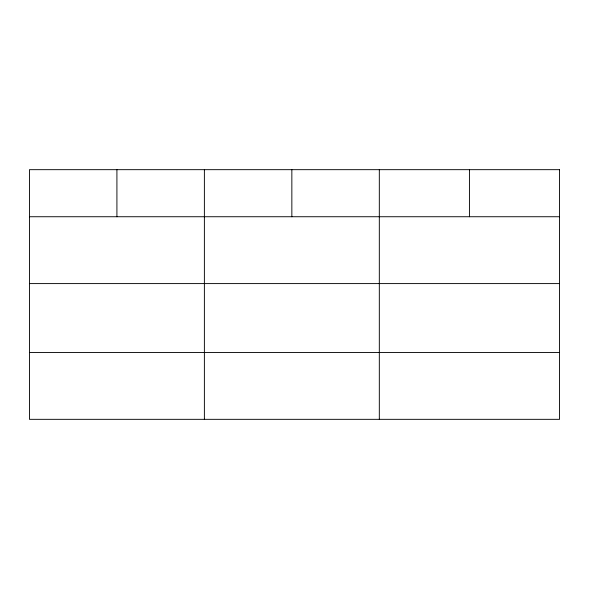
<?xml version="1.0" encoding="UTF-8"?>
<svg xmlns="http://www.w3.org/2000/svg" width="589" height="589" viewBox="0 0 589 589"><rect width="100%" height="100%" fill="white"/><g stroke="black" fill="none" stroke-linecap="round" stroke-linejoin="round"><path stroke-width="0.88" d="M29.45 216.737L559.55 216.737M29.45 283.596L559.55 283.596M29.45 352.48L559.55 352.48M469.433 169.669L469.433 216.737M379.316 169.669L379.316 419.331M291.849 169.669L291.849 216.737M204.383 169.669L204.383 419.331M116.916 169.669L116.916 216.737M559.55 169.669L29.45 169.669L29.45 419.331L559.55 419.331L559.55 169.669"/></g></svg>
